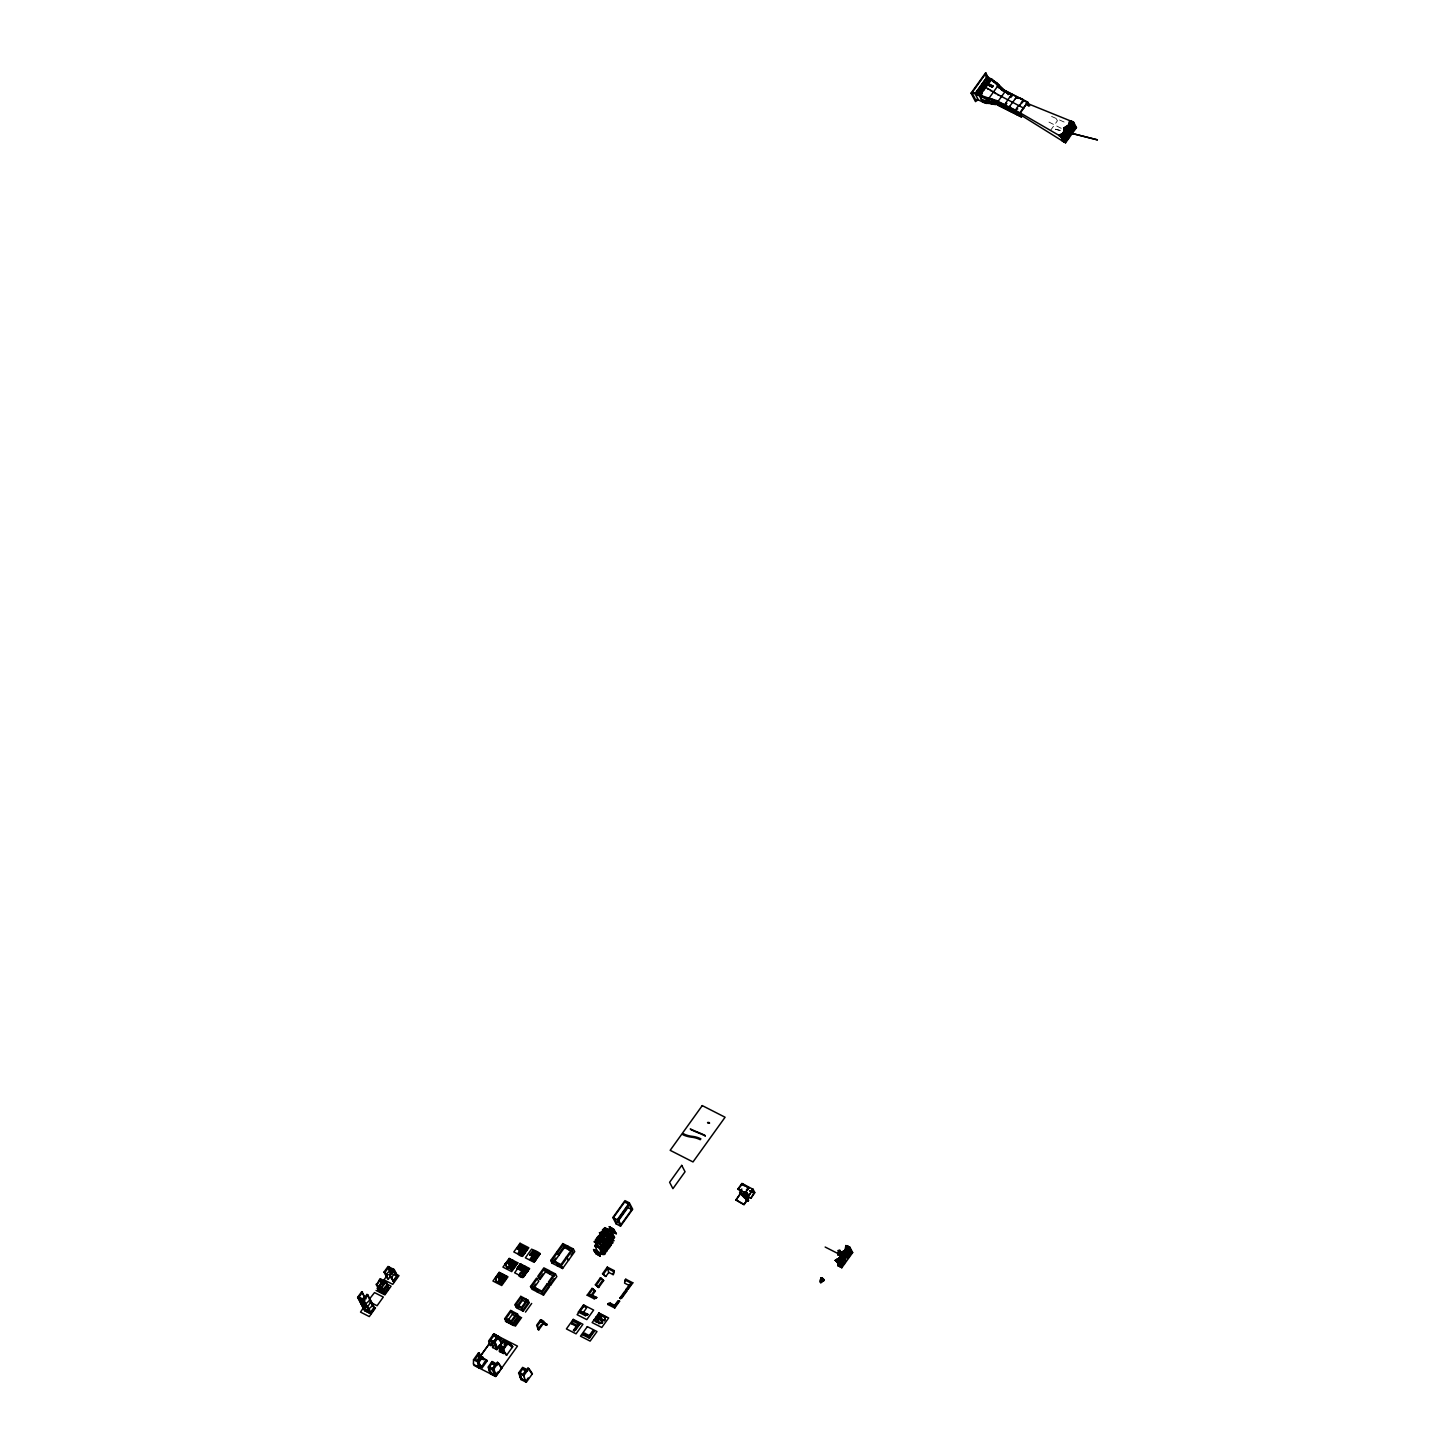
<?xml version="1.0" encoding="UTF-8"?>
<svg xmlns="http://www.w3.org/2000/svg" width="1455" height="1455" viewBox="0 0 1455 1455"><rect width="100%" height="100%" fill="white"/><g stroke="black" fill="none" stroke-linecap="round" stroke-linejoin="round"><path stroke-width="0.75" stroke-dasharray="5 3.75" d="M991.401 85.263L991.564 87.409M991.492 86.5L991.892 85.281M991.583 87.391L992.692 85.336L992.146 86.864M991.473 86.682L992.055 87.445L987.945 85.409M992.401 87.355L993.165 85.881M988.454 85.427L992.637 87.573L992.583 86.554M1050.565 130.332L1057.403 120.801L1056.021 118.146M993.11 86.682L992.128 86.573M1051.565 116.418L1066.079 122.911M989.273 83.663L993.656 85.9M988.345 83.79L993.019 85.954M988.072 83.808L993.601 86.718M988.763 84.626L993.256 86.954M987.727 84.408L992.747 86.936M987.872 84.681L992.255 86.918M1048.964 122.075L1062.332 128.895M1060.131 130.441L1053.565 128.786L1060.131 130.441"/><path stroke-width="1.5" d="M844.609 1257.702C849.429 1256.72 850.684 1244.953 847.192 1255.974M1073.608 124.639C1072.499 122.438 1074.681 125.366 1072.717 125.712C1072.753 132.514 1065.497 132.66 1065.242 138.934M839.444 1264.722C847.738 1261.103 830.405 1269.015 841.608 1263.722L837.88 1265.45L841.772 1267.76L852.666 1252.573L848.501 1250.663L848.52 1254.046L848.611 1250.663M848.411 1247.59L846.337 1245.862L846.283 1248.481L846.064 1245.68L846.428 1248.354L843.518 1252.7L840.408 1252.864L844.446 1250.754L840.444 1252.882L840.117 1256.793L836.825 1261.321L839.08 1265.123M840.299 1254.592L840.244 1256.647L840.444 1252.882L844.227 1251.155L840.535 1252.955L840.39 1256.483L838.553 1259.193M844.464 1250.736L847.465 1250.682L845.264 1249.572L846.664 1251.227A3.692 1.073 36 0 1 845.191 1250.1L845.828 1245.516L845.846 1248.899L846.064 1245.68L849.902 1247.281L852.666 1252.573M1065.969 126.985L1068.134 125.985L1064.223 127.931L1067.388 127.513L1069.334 124.257L1064.187 127.894L1064.187 131.532L1060.604 136.37L1062.75 139.571L1061.968 140.571M842.991 1259.757L841.754 1263.577L843.1 1257.993L842.954 1261.849L843.1 1257.993L844.846 1258.029M848.447 1252.173L848.392 1254.265L848.538 1250.663M1066.788 134.806L1066.733 136.879L1066.879 133.023L1065.533 138.607M1069.771 120.656L1069.771 123.802L1069.989 120.801C1070.334 128.84 1067.879 118.583 1070.88 121.474M1073.535 125.403L1072.535 128.658L1072.462 125.712L1072.189 129.295L1072.317 125.694L1075.354 127.058L1069.916 134.66M845.737 1246.99L845.701 1249.063L845.973 1245.607M1064.187 127.894L1064.042 131.696L1064.223 127.931L1068.006 126.185L1064.333 128.004L1064.187 131.532L1064.933 128.458L1067.57 127.058L1064.678 128.258L1064.478 131.241L1064.405 128.058L1067.897 126.403L1064.333 128.004L1064.333 131.386L1064.333 128.004L1067.788 126.621L1064.533 128.149L1064.624 131.096L1064.533 128.149L1067.679 126.84L1064.533 128.149L1064.769 130.968L1064.933 128.458L1067.479 127.294L1064.805 128.367L1064.769 130.968L1064.805 128.367L1067.388 127.513M501.084 1348.93L501.084 1348.003M849.847 1249.718C849.429 1246.517 849.265 1255.228 849.738 1250.372M840.535 1252.955C840.699 1260.321 840.808 1252.955 843.445 1252.919L841.536 1253.737L841.59 1255.52L841.408 1253.628L841.445 1255.61L841.154 1253.428L843.7 1252.246L841.026 1253.319L840.99 1255.938L840.881 1253.228L843.9 1251.809L840.754 1253.119L840.554 1256.338L840.535 1252.955L844.118 1251.373L840.626 1253.01L840.699 1256.192L840.626 1253.01L843.991 1251.591L840.626 1253.01L840.845 1256.065L840.881 1253.228L843.791 1252.027L841.026 1253.319L841.136 1255.829L841.154 1253.428L843.609 1252.464L841.281 1253.537L841.281 1255.701L841.281 1253.537L843.518 1252.7M1069.752 120.656L1069.48 124.093L1071.462 121.311M841.172 1264.177L838.935 1264.704L840.026 1265.832M1061.15 137.388L1063.132 140.298L1061.423 136.843A4.165 1.928 -63 0 0 1061.332 137.479L1060.841 137.043M1067.497 133.078L1067.552 135.133L1067.333 133.078L1067.643 134.915L1067.552 133.078L1069.407 132.369L1067.497 133.078L1067.479 135.351L1067.333 133.078L1069.643 132.223L1067.497 133.078L1067.388 135.588L1067.261 133.078L1067.079 136.243L1068.025 131.732M838.025 1255.028L838.28 1250.5L839.499 1250.536A5.711 1.582 35.7 0 0 839.771 1250.263L840.463 1251.609L838.025 1255.028L839.771 1250.263M1062.423 139.062L1063.369 141.681L1065.551 142.808L1076.445 127.622L1073.681 122.311L1071.498 121.202L1060.677 136.333M820.966 1282.528L821.257 1277.981C828.786 1278.981 815.709 1287.239 821.257 1277.981L824.112 1280.436L821.257 1277.981L820.838 1282.71L821.257 1277.981L823.985 1280.436L821.257 1277.981L821.275 1282.164M1072.226 127.203L1071.28 130.641L1068.661 132.169L1070.825 131.186M518.835 1252.791L519.162 1251.882L523.727 1254.137M519.508 1251.864L520.49 1250.027L524.8 1252.446M520.235 1250.427C531.675 1256.174 518.98 1250.391 521.181 1249.063M521.981 1248.39L526.346 1250.5L526.856 1249.572M527.547 1248.408C521.399 1249.881 521.108 1242.57 526.583 1249.645M524.964 1252.409L525.564 1251.3M521.381 1249.045L525.764 1251.282L526.255 1250.336M610.845 1236.823L610.918 1232.385L613.719 1237.696M613.428 1229.311L609.099 1226.62L613.719 1229.311M498.574 1280.491C507.086 1286.857 502.011 1277.854 498.683 1280.546M500.756 1277.745C507.995 1284.256 505.34 1275.435 500.647 1277.799M501.739 1276.381C508.977 1282.928 506.34 1274.034 501.629 1276.417M502.994 1274.635L507.34 1276.835L502.957 1274.598M503.23 1282.273L499.065 1279.8M505.194 1279.527L501.047 1277.053M507.595 1267.905L508.359 1267.25L506.977 1267.723M509.341 1265.868L509.141 1266.014M508.868 1266.741L513.069 1269.033M509.705 1264.977L509.614 1264.395M510.687 1263.595L515.507 1265.777M511.669 1262.231L516.034 1264.904M512.087 1269.888L508.086 1267.232M513.306 1260.539L512.924 1261.303M513.524 1268.524L513.051 1268.869M514.324 1266.778C515.07 1268.742 513.47 1264.941 510.05 1264.486M512.033 1261.74L516.689 1263.995L515.998 1264.759M521.527 1270.16L516.689 1268.378L526.146 1272.688M517.471 1263.031L517.671 1262.613M519.271 1265.177L523.673 1267.414L519.38 1265.232M520.363 1263.868L519.599 1264.722L524.928 1266.432M520.508 1272.688C522.327 1268.524 530.038 1279.418 520.69 1272.652L524.946 1274.471M526.455 1272.598L522.254 1270.451M522.691 1269.524L526.856 1272.034M523.182 1269.124C519.908 1272.579 534.858 1272.379 523.254 1269.087M523.054 1267.869L518.617 1266.105L519.308 1265.341M523.473 1268.578C526.346 1264.14 532.403 1276.271 523.673 1268.16M528.347 1269.888L524.237 1267.705M524.673 1266.778L528.82 1269.287M526.364 1272.688C526.092 1274.544 520.417 1271.979 521.872 1270.397M528.856 1268.906L524.455 1267.196L524.819 1266.268M593.749 1249.991L597.932 1251.391L593.495 1249.499M598.569 1243.989C586.201 1239.333 603.461 1241.952 599.606 1244.261M594.24 1250.954L598.26 1252.591M595.913 1241.424L595.641 1242.134M599.005 1254.046L594.368 1251.318L598.369 1252.973M600.188 1241.715C588.275 1236.404 601.952 1244.498 601.279 1242.134M595.895 1241.261L595.695 1241.406M596.405 1240.751L596.987 1239.933M595.586 1252.537L600.188 1255.738M601.188 1240.351C587.62 1238.441 605.426 1237.35 601.57 1241.515M595.877 1253.191L600.133 1256.356M596.532 1244.643L600.97 1247.262L600.278 1248.008L596.095 1245.88M597.496 1239.442L597.86 1238.514L597.605 1239.387M596.877 1243.661L596.95 1244.662M601.533 1239.86C589.311 1235.404 606.117 1237.459 602.552 1240.133M598.478 1238.06L598.842 1237.132L598.587 1238.023M602.515 1238.496C591.294 1231.494 606.644 1240.933 604.225 1238.005M598.296 1242.352L598.496 1241.388M598.187 1252.591L594.786 1245.662L606.917 1228.766L611.3 1231.003L614.61 1237.368L602.497 1254.265L593.604 1249.881M599.787 1236.241L599.933 1235.822M599.769 1234.131C610.627 1237.932 598.005 1237.823 599.751 1233.986C603.57 1234.04 605.153 1238.805 605.044 1236.623M599.478 1240.515L599.824 1239.533M600.46 1235.313L600.824 1234.386L600.569 1235.259M599.624 1244.425L600.078 1243.916M600.097 1239.551L599.733 1240.478M604.48 1235.732C588.566 1226.838 616.174 1240.751 601.188 1233.494M594.877 1252.3L599.078 1253.846M599.551 1254.301L599.642 1255.392L595.695 1252.591M604.534 1254.101L600.569 1251.973C610.718 1254.428 599.896 1256.356 600.242 1251.809M601.206 1238.132L601.479 1239.078M595.004 1252.409L599.878 1254.737L599.933 1255.992M601.297 1239.133L601.733 1237.896M600.86 1248.681L601.333 1246.335M602.897 1231.694L602.534 1232.512M600.97 1249.354L601.024 1248.208M600.533 1248.499L602.534 1244.534L601.843 1247.299M601.606 1241.661L602.261 1240.751M601.952 1239.369L597.805 1236.896M607.099 1232.094C604.134 1235.913 597.75 1224.692 607.899 1232.494C608.863 1233.44 606.408 1233.294 608.172 1232.512M601.424 1249.754L602.479 1250.154L601.351 1249.936L601.879 1246.88M601.479 1248.226L601.097 1247.153M601.733 1245.062L601.024 1247.372M602.043 1241.17L597.241 1238.987M602.17 1238.969L601.806 1239.878L597.314 1237.568M601.624 1250.118L601.97 1247.19M601.024 1249.463L601.497 1247.808M603.298 1231.13L603.77 1230.275L603.516 1231.148M602.588 1240.297L603.043 1239.787M608.081 1230.73C597.641 1229.693 607.262 1226.474 608.463 1231.894M602.388 1248.372L602.043 1251.391M601.533 1250.427L606.426 1244.662M602.461 1246.844L603.916 1243.134M602.825 1245.917L603.043 1243.934M603.77 1230.275L603.407 1231.203M602.225 1251.773L604.334 1248.827M604.061 1245.025L602.552 1247.844L603.661 1250.791M601.533 1248.335L602.334 1246.262M602.897 1243.643L601.752 1245.516M604.862 1228.948L604.098 1229.802L604.771 1228.893M602.534 1252.355L603.352 1250.191M602.734 1250.645L603.461 1248.79M600.66 1248.299L605.044 1243.661M603.207 1242.988L603.971 1244.607M604.68 1227.602L609.027 1229.802L604.316 1228.02M602.861 1252.537L603.607 1250.682M602.77 1250.227L602.297 1251.882M603.443 1245.48L606.644 1241.842M603.68 1242.643L605.535 1241.315M602.606 1252.355L604.134 1249.281L603.098 1247.717M602.988 1244.625C605.135 1245.607 606.226 1247.062 608.299 1244.643M603.88 1242.261L603.989 1243.243M602.77 1247.444L604.152 1246.026M604.225 1244.571L605.025 1246.062L606.444 1242.297M602.897 1249.336L609.463 1241.533L608.336 1243.443M604.425 1242.097C605.462 1244.607 606.426 1237.55 607.026 1240.915L605.844 1241.915M603.043 1251.245L604.098 1249.663M604.753 1249.372L605.535 1247.044M603.261 1248.408L605.898 1246.098M603.607 1244.171L604.607 1242.806M605.535 1236.168L606.208 1235.259L605.516 1236.023M604.589 1247.317C606.135 1250.081 611.718 1249.027 605.971 1247.081L605.116 1248.445L606.244 1247.59M605.025 1246.062L606.517 1245.662L605.371 1247.553M605.098 1245.134L606.699 1241.952M605.516 1242.261L606.153 1240.86M606.117 1233.476L605.735 1234.386L601.261 1232.076M605.007 1249.845L604.389 1248.936M605.189 1243.552L606.171 1245.025M604.753 1248.008C603.552 1250.482 610.045 1253.319 602.788 1250.754M605.826 1242.752L606.08 1243.752M609.518 1240.442L609.881 1241.515C618.466 1245.389 603.007 1242.752 606.881 1239.005M606.535 1234.804L606.717 1234.658M604.625 1248.899L605.462 1247.353M606.226 1245.644L607.408 1241.297M606.862 1239.951L606.79 1238.06L608.59 1236.623M606.48 1247.608L606.48 1244.771M608.063 1240.478L606.68 1245.153L607.754 1243.298M605.717 1243.316L607.081 1242.37L606.462 1241.461M607.081 1238.605L606.189 1240.442M606.808 1247.044L606.662 1246.098M606.917 1245.626L606.553 1244.571M607.644 1236.805L609.427 1234.913L607.553 1238.678M607.972 1232.912L603.152 1230.748M606.717 1251.355L603.934 1249.936M606.117 1245.698L609.172 1241.006L613.264 1237.932L611.918 1238.86L613.21 1236.75L610.282 1235.204M607.517 1241.879L606.826 1240.533M606.862 1241.424L607.19 1239.605M607.754 1239.042L611.573 1233.731M607.881 1240.951L607.808 1240.006M608.263 1238.023L607.844 1240.042L607.972 1237.168M608.499 1232.039L608.954 1231.548M607.79 1245.662L608.481 1242.916M608.026 1242.843L608.39 1239.915M608.372 1238.605L610.409 1233.549L609.718 1236.295M608.445 1236.295L608.954 1237.259M607.972 1245.735L607.353 1244.807M608.154 1244.734L608.808 1241.933L607.208 1242.916M608.39 1241.915L608.754 1238.987M608.063 1239.642L609.118 1240.897M607.608 1242.879L608.226 1244.843M608.881 1239.569L608.918 1236.368M607.081 1241.024L608.845 1237.205M609.772 1227.62L610.336 1228.311M608.79 1244.298L608.408 1243.225M609.354 1237.223L610.773 1232.64M609.845 1228.056L610.591 1228.802M608.699 1248.608L605.898 1247.19M609.154 1243.37L612.319 1238.823M607.917 1240.533L609.227 1239.587L608.936 1242.461M609.5 1239.133L609.409 1238.187M606.899 1245.807L609.863 1247.19L606.389 1246.517M609.427 1243.479L610.718 1239.187M611.1 1237.314L609.627 1241.024L613.137 1242.079M611.446 1238.787L609.063 1241.57L609.663 1238.66M609.245 1247.626L605.735 1246.626M609.772 1242.916L610.373 1237.168M609.663 1237.823L608.936 1239.678M610.9 1229.384L611.609 1231.439M610.482 1237.75L611.209 1235.895M608.681 1239.205L610.318 1238.26L610.154 1235.477M610.718 1234.931L611.318 1233.24M611.027 1230.057L616.174 1233.458L611.9 1231.33M610.918 1241.606L610.391 1240.478M611.155 1238.769L611.718 1236.859M607.026 1245.171C609.5 1248.008 613.264 1245.171 607.881 1244.443M609.536 1235.932L611.082 1234.84L612.082 1236.768M610.718 1240.642L612.901 1238.86M611.846 1238.751L610.682 1239.751L611.664 1238.387M611.755 1236.441L612.828 1236.15M612.337 1236.423L611.391 1237.368L611.718 1234.859M610.791 1238.351L612.064 1236.877M612.228 1235.841L612.955 1236.805M613.701 1229.275L614.265 1229.966M612.646 1243.116L609.845 1241.697M610.263 1228.311C624.395 1236.332 598.86 1223.51 615.538 1232.385M614.137 1240.715L610.973 1239.66M976.723 92.156C977.051 87.409 985.744 90.592 981.088 94.048M979.051 88.864C989.091 94.12 981.034 84.59 978.633 89.119M980.743 86.754L983.071 82.844L987.454 85.081L989.164 82.808L984.744 80.498L983.089 82.899M983.98 82.044L988.345 83.935M984.762 80.571L985.726 79.425M985.853 78.952C996.893 85.208 982.252 79.425 986.872 78.206M1069.352 124.239L1069.534 122.038M609.5 1226.856L613.992 1229.821M1063.405 132.605L1064.096 129.622M499.556 1349.84L499.283 1346.675M501.084 1348.949L500.884 1350.422M380.155 1290.276L378.154 1287.784M379.482 1285.82L380.228 1286.584M381.592 1283.055L381.992 1284.038L379.955 1279.854M383.483 1291.312L387.521 1285.674L388.849 1288.202L384.793 1293.822L381.265 1286.984L383.902 1290.585M386.775 1286.238L387.357 1286.675M389.34 1270.033L389.795 1269.778M837.043 1262.012L838.917 1265.141M1068.261 132.732L1067.788 134.478L1067.624 133.078L1069.207 132.478L1067.679 133.06L1067.679 134.769L1068.934 132.241M360.785 1300.715L361.568 1301.952L359.785 1301.498M364.077 1295.859L363.968 1296.205M369.37 1299.151L374.517 1292.586L383.302 1297.06L377.081 1305.735L370.061 1302.152M844.118 1256.483L843.082 1261.63L843.173 1258.011L843.191 1261.412L843.227 1258.011L843.409 1260.994L843.391 1258.029L843.7 1260.321L843.627 1258.048L845.719 1257.284L843.773 1258.048L843.773 1260.103M499.556 1349.858L499.265 1351.368L503.43 1353.496L503.903 1350.895A27.427 12.677 -63 0 0 502.648 1346.566L499.356 1345.184M490.171 1371.41A43.505 12.076 35.7 0 1 490.208 1371.719L490.299 1371.774M511.887 1345.548L512.724 1346.675L506.686 1355.151L505.794 1354.696A56.581 15.732 35.6 0 0 502.284 1349.494L506.886 1343.474L503.357 1341.546A29.518 13.622 -63.1 0 1 506.849 1344.875M520.363 1374.411L520.454 1374.229A29.518 13.622 -63.1 0 1 520.253 1372.647L523.673 1375.321M520.799 1377.758L520.745 1377.558A43.505 12.076 35.7 0 0 520.344 1375.63M493.281 1345.238L492.627 1347.512L496.81 1349.64L501.848 1342.583A43.505 12.076 35.7 0 1 498.338 1337.381L497.464 1336.945L494.045 1341.71L494.7 1343.038M526.019 1371.21A27.427 12.677 -63 0 1 525.073 1369.792L525.692 1368.937L522.636 1367.373L518.58 1373.011A43.505 12.076 35.7 0 1 519.908 1377.085L520.781 1377.539M525.219 1369.81L522.891 1368.682L519.471 1373.447A43.505 12.076 35.7 0 1 520.108 1374.92M541.533 1319.94A24.208 5.474 86.7 0 0 543.061 1322.249L543.388 1322.122M741.377 1184.479C749.434 1188.08 751.289 1186.789 744.469 1192.627M746.142 1199.138L744.614 1197.774M747.379 1199.538L748.106 1201.212L747.761 1198.484L741.268 1193.136M747.815 1199.447L743.996 1204.649A43.505 12.076 35.7 0 1 735.975 1200.066L740.922 1192.573M751.689 1191.045L754.654 1192.318L752.544 1191.772M998.348 101.541L1016.59 110.762M1000.312 104.906L999.621 105.16M1005.223 91.938L1012.644 95.612C1013.789 89.701 1001.149 109.489 1005.35 105.542L999.512 102.814L1000.531 105.269L1010.225 111.089L999.858 105.797L998.312 102.814L999.803 103.069M1018.773 113.272L1021.192 116.673L1010.843 111.398L1007.897 107.652L1008.952 108.216L1009.952 106.27M1008.861 108.052L1011.498 110.853L1020.082 114.763L1019.118 112.908L1010.479 108.416L1011.734 110.507L1010.843 111.398M1019.591 113.09L1027.721 102.141L1004.314 90.137L998.075 84.281M1020.501 114.818L1011.716 110.344L1010.625 108.216L1019.391 112.69L1020.373 115M1021.319 116.145L1020.355 112.981L1027.157 103.05M1027.248 103.396L1072.59 121.765L1075.354 127.058M477.495 1361.807L480.768 1357.26A56.581 15.732 35.6 0 1 479.441 1353.168L478.568 1352.732L473.512 1359.77L473.439 1364.044M474.912 1359.861L479.441 1353.168M478.586 1353.768L478.804 1353.987A56.581 15.732 35.6 0 1 478.568 1352.732M495.846 1335.745L495.809 1336.29M504.794 1347.421L502.757 1347.403M1010.934 96.139L1011.734 96.43M1011.007 97.485L1010.188 96.921M746.906 1189.772L746.47 1189.626M746.306 1195.228L747.415 1195.792M747.997 1189.062L747.252 1188.699M747.834 1194.773L746.979 1194.3M1019.81 105.488L1019.064 106.324M1021.537 102.85L1021.119 102.705M1021.828 101.577L1022.174 101.977M1023.229 101.304L1022.447 100.722M1016.19 110.871C1014.026 105.578 1033.523 99.413 1016.136 97.667M358.548 1296.751L359.094 1297.569M358.839 1297.787L359.312 1296.223M359.858 1297.769L364.114 1299.351M360.003 1298.115L362.713 1303.334L366.06 1305.135L363.15 1299.861M365.914 1305.953L366.951 1306.608L361.84 1303.807L362.695 1303.171M362.313 1303.371L361.713 1304.335C365.642 1304.207 375.608 1313.847 364.969 1310.609L358.439 1298.06L360.076 1298.297M362.259 1303.516L363.168 1304.862M364.969 1310.609L369.897 1313.119L363.441 1299.642L359.712 1298.042M366.151 1309.973L362.932 1304.353L367.333 1305.662M364.332 1305.19L364.95 1305.517M366.642 1306.117L366.624 1306.845M361.095 1304.026L367.242 1307.154L371.28 1301.516L370.407 1301.079L370.843 1302.334M370.279 1312.937L371.025 1312.628M382.192 1290.185L384.193 1293.513L382.192 1290.185L386.648 1285.22L388.321 1285.911L386.175 1281.8L380.046 1278.672L376.736 1284.438M380.719 1279.673L379.118 1280.727M379.737 1289.748L379.919 1290.84L379.482 1289.912M379.755 1290.84L379.682 1289.894M384.72 1282.473L381.083 1280.873L383.356 1285.147M384.793 1293.822L378.646 1290.694L385.12 1281.673M388.467 1267.414L387.976 1267.669M385.102 1292.622L384.029 1292.567M391.85 1273.962L389.231 1268.469L391.941 1273.543M392.977 1270.233L392.886 1269.669M480.95 1358.352L480.95 1358.388A27.427 12.677 -63 0 1 479.095 1356.187L479.714 1355.314L484.224 1358.715M479.095 1356.187L481.896 1357.115M497.464 1337.709L497.846 1337.763A43.505 12.076 35.7 0 1 497.464 1336.945M493.682 1363.681A24.208 5.565 87.7 0 1 492.899 1362.462L492.772 1362.353M496.81 1349.64L496.81 1349.04M501.047 1346.712L499.756 1345.402M499.265 1346.675L502.994 1340.237L503.885 1340.692L500.029 1346.002M501.939 1342.492L500.975 1342.147A43.505 12.076 35.7 0 1 498.447 1338.6M504.394 1344.82L506.322 1344.929M541.496 1320.849L540.733 1320.958M540.496 1321.158L541.842 1322.577M541.315 1320.649L540.642 1319.685L536.604 1325.305A43.505 12.076 35.7 0 1 537.913 1329.397L538.787 1329.852L543.224 1323.668L546.516 1325.341L547.135 1324.468A27.427 12.677 -63 0 1 543.715 1321.249L540.642 1319.685M746.342 1193.482L747.052 1192.391L746.233 1193.409M1004.587 104.724L1004.859 105.633M1005.787 103.105L1006.86 103.451M1006.042 104.414L1005.26 104.033M1016.227 109.634L1016.699 109.834M1017.263 108.761L1017.736 108.961M994.765 100.886L1019.646 113.69L1018.864 113.09M490.099 1371.883L489.335 1371.265A43.505 12.076 35.7 0 0 488.025 1367.191L492.063 1361.553L495.137 1363.117A27.427 12.677 -63 0 0 496.919 1365.372M506.904 1343.438L509.832 1345.075M998.185 102.25L998.203 102.214A24.208 14.696 6.6 0 0 988.945 99.013A27.154 17.278 5.4 0 1 979.942 96.139M1005.205 91.974L1002.459 90.155M747.706 1199.338L746.833 1199.284A27.427 23.116 -27.5 0 0 748.725 1200.339M1059.822 136.061L1062.568 133.787C1053.111 139.134 1068.77 131.714 1058.985 135.37M840.681 1267.196L837.916 1261.903L835.206 1260.321L838.662 1258.957L835.406 1260.485L837.953 1260.648L836.279 1261.249C842.572 1257.702 830.241 1262.267 839.008 1258.357M378.391 1288.13L383.756 1291.622L380.119 1290.021M385.921 1274.38L390.413 1270.433M506.104 1263.449L505.158 1263.886M521.618 1248.408L521.29 1249.354L525.419 1251.373M522.982 1254.919L524.218 1253.191M524.455 1252.519L519.562 1251.264M534.913 1261.03L530.729 1258.902L532.621 1256.265M532.566 1256.12C533.403 1254.519 542.497 1261.649 533.13 1255.101M533.53 1254.974L538.332 1256.465L539.332 1254.592M536.04 1251.536C537.768 1255.701 546.352 1254.919 531.584 1249.172L525.364 1257.829L534.13 1262.303L540.151 1253.555M534.64 1261.103L530.111 1259.539M530.384 1258.993L535.167 1260.885L537.441 1257.502M536.458 1258.484L531.675 1257.211M538.259 1256.32C535.313 1259.648 529.547 1249.627 538.095 1256.392M976.396 92.229C988.982 97.485 976.069 90.719 975.596 93.484C979.251 96.066 980.015 95.212 983.125 96.739M980.834 85.954C992.965 90.283 976.287 89.01 981.179 85.7M982.489 84.135L987.254 85.609L983.198 82.953M985.708 87.427L986.326 86.627L981.943 84.39M990.182 81.207L991.164 80.152M990.6 80.934L986.417 78.17M839.59 1266.632L837.553 1262.431M361.131 1301.17L364.696 1296.314L363.823 1295.878M495.991 1277.654L496.664 1282.346L495.5 1277.763M1008.697 107.652L1016.754 96.83L1006.405 91.556L1008.115 94.666M1009.443 109.089L1000.622 104.942M496.373 1375.557L494.045 1369.628L489.68 1366.827L489.062 1367.7A29.518 13.622 -63.1 0 0 490.481 1373.756L495.737 1376.43L501.793 1367.973A56.581 15.732 35.6 0 0 498.283 1362.771L497.41 1362.316L492.972 1368.5M362.113 1303.207L362.386 1304.135M492.863 1362.789L492.063 1361.553M746.179 1192.5L746.906 1193.027M1062.55 133.787L1063.078 132.914L1066.079 134.078A4.165 1.928 -63 0 1 1069.134 132.932L1069.316 133.278A4.165 1.928 -63 0 1 1068.152 138.043L1067.734 138.607A4.165 1.928 -63 0 1 1064.569 139.589L1064.351 139.716M847.137 1252.318L846.956 1252.646A4.165 1.928 -63 0 0 846.155 1256.793L846.337 1257.138A4.165 1.928 -63 0 0 849.393 1255.992L849.993 1255.119A4.165 1.928 -63 0 0 850.848 1250.391A4.165 1.928 -63 0 0 847.738 1251.464L846.683 1251.773M1016.499 97.34L1015.372 98.594M1064.333 133.405A3.692 1.019 35.7 0 0 1065.224 133.987L1063.605 132.187M1073.59 130.459L1073.772 130.15A4.165 1.928 -63 0 0 1074.627 125.421A4.165 1.928 -63 0 0 1071.517 126.494L1070.753 127.676A4.165 1.928 -63 0 0 1069.934 131.823L1070.116 132.169A4.165 1.928 -63 0 0 1073.172 131.023L1073.372 130.732M741.941 1184.425L740.74 1185.516M1065.842 138.225L1068.57 138.607L1065.824 138.261L1068.807 134.06L1068.097 132.987M1069.043 124.603C1075.154 128.44 1064.242 122.711 1071.244 125.73M389.176 1270.27L390.613 1272.798M382.265 1282.983L378.245 1287.566M845.319 1249.627L846.937 1251.409A3.692 1.019 35.7 0 1 845.992 1250.773M839.026 1258.32L842.009 1258.266L839.826 1257.156M840.79 1264.559A4.165 1.928 -63 0 1 841.881 1259.612L842.3 1259.048A4.165 1.928 -63 0 1 845.355 1257.902L845.537 1258.248A4.165 1.928 -63 0 1 844.355 1263.013L843.955 1263.577A4.165 1.928 -63 0 1 840.79 1264.559L838.025 1265.486L841.463 1263.886L837.916 1265.468M842.318 1262.849L845.009 1259.012M844.5 1263.959L843.409 1263.395M496.246 1337.963L490.808 1345.548L489.935 1345.111A56.581 15.732 35.6 0 1 488.625 1341.019L493.663 1333.962L494.882 1334.872M490.808 1345.548A56.581 15.732 35.6 0 1 489.498 1341.474L494.136 1335.381L493.045 1334.835M473.439 1364.062L479.095 1367.955A29.518 13.622 -63.1 0 1 477.695 1361.898L478.313 1361.025L475.021 1359.352M493.245 1334.926L497.21 1336.963L497.828 1336.09A29.518 13.622 -63.1 0 1 501.266 1339.328L500.647 1340.201L497.719 1338.709M479.095 1367.955L479.714 1367.082A29.518 13.622 -63.1 0 1 478.313 1361.025M503.43 1341.601L504.03 1340.764L510.05 1343.911M506.686 1355.151A56.581 15.732 35.6 0 0 503.157 1349.949L508.213 1342.892M490.481 1373.756L491.099 1372.883A29.518 13.622 -63.1 0 1 490.408 1371.119M498.283 1362.771L493.245 1369.81L493.991 1372.338M491.099 1372.883L495.482 1375.121L497.665 1372.083M520.253 1372.647L519.635 1373.52A29.518 13.622 -63.1 0 0 521.036 1379.576L526.31 1382.25L532.366 1373.793A56.581 15.732 35.6 0 0 528.856 1368.591L527.965 1368.137L523.545 1374.32M521.036 1379.576L521.654 1378.703A29.518 13.622 -63.1 0 1 520.599 1375.448M524.364 1377.558L523.8 1375.63L528.856 1368.591M521.654 1378.703L526.055 1380.94L528.22 1377.903M984.726 102.959L978.36 99.94A11.131 8.821 69.5 0 0 975.505 101.632L971.067 93.12L985.672 72.75L989.218 79.552M976.523 99.649A11.131 8.821 69.5 0 0 975.85 100.231L971.958 92.793L985.326 74.15A11.131 8.821 69.5 0 0 986.654 77.788M985.69 72.75A11.131 8.821 69.5 0 0 987.163 76.678L975.05 93.575A11.131 4.456 13.9 0 0 971.067 93.138M979.615 88.319L979.706 87.5M980.561 95.157L975.814 92.956M995.584 82.044L990.946 79.77A56.581 15.696 35.7 0 1 996.948 83.135L997.439 83.79M983.38 101.304L982.762 102.177L979.433 95.812L975.05 93.575L978.36 99.94M993.201 103.178A24.208 20.625 -86.1 0 0 991.728 103.196L986.108 103.378M1006.46 107.67L1006.242 109.325M1009.115 109.161L1007.897 107.652M1063.914 131.823L1068.225 125.803M999.149 104.16L1021.919 115.727L1064.46 142.244L1061.695 136.934L1072.59 121.765M1065.551 142.808L1062.805 137.498L1073.681 122.311M1064.551 137.534L1073.972 124.421M363.532 1299.206L366.951 1294.441L367.824 1294.877L374.735 1308.154L370.698 1313.792L364.55 1310.664L357.639 1297.387L361.677 1291.749L366.023 1298.842M362.568 1292.204L359.149 1296.969L366.042 1310.246M390.613 1275.98L388.34 1279.163L387.466 1278.727L384.011 1272.088L388.049 1266.45L394.196 1269.578L397.651 1276.217L393.614 1281.855L389.267 1274.762L392.686 1269.997M370.698 1313.792L363.786 1300.515L367.824 1294.877M362.604 1303.607L364.878 1300.424M388.34 1279.163L384.884 1272.525L388.303 1267.76L392.832 1269.924M389.504 1268.705L388.667 1266.759L391.922 1273.016M381.501 1280.927L380.846 1279.345L383.465 1283.91L381.737 1280.582L385.775 1281.855M364.35 1306.354L360.531 1312.101L369.297 1316.575L375.517 1307.899M378.646 1290.694L377.336 1288.184L381.392 1282.546M390.049 1270.506L389.976 1269.287M387.721 1274.653L383.993 1279.854L392.759 1284.329L398.979 1275.653L395.469 1273.871M379.282 1287.984L377.336 1288.184M394.196 1269.578L390.158 1275.217L393.614 1281.855M377.954 1288.493L379.264 1291.003L386.175 1281.8M393.559 1272.288L395.505 1272.107L391.468 1277.726M372.589 1304.044C372.789 1307.154 365.623 1310.719 368.297 1308.354M383.338 1291.567L380.028 1290.349M369.897 1313.119L369.224 1311.537M395.214 1275.308L396.851 1275.544L393.578 1269.269M384.538 1292.513L387.958 1287.748L388.849 1288.202M371.571 1310.882L373.862 1307.699L371.716 1303.589L372.826 1304.153M392.723 1281.4L396.142 1276.635M499.301 1272.688L496.246 1276.944L500.229 1273.161M506.795 1263.067L509.905 1258.739M500.665 1273.252C496.828 1280.2 496.137 1276.926 499.665 1272.87M509.323 1258.593L509.796 1258.848M517.543 1249.208L520.654 1244.862M501.229 1273.562L497.01 1277.035M521.945 1245.407C513.197 1259.139 529.165 1237.041 517.052 1248.626M508.195 1263.777L511.014 1259.739M521.69 1245.389L518.58 1249.736L521.145 1244.898M519.071 1249.845L522.272 1245.48M512.196 1259.903L512.924 1260.612L512.105 1260.012L509.086 1264.25L514.106 1267.214M502.502 1274.307L499.538 1278.636L497.774 1277.563M499.629 1278.509L502.757 1274.18M509.577 1264.486L512.76 1260.63M497.683 1281.928C502.393 1279.527 505.031 1288.421 497.81 1281.873M510.287 1264.977L508.995 1264.359L509.796 1264.777M508.359 1267.778L507.395 1267.541M517.835 1267.05L522.29 1268.833M520.072 1263.959L523.964 1266.814M520.854 1264.104L514.634 1272.779L523.418 1277.254L529.638 1268.578L520.272 1263.813M511.942 1323.213L511.323 1324.086L506.049 1321.395L504.667 1318.739L510.723 1310.282L512.997 1313.392L507.54 1320.976M517.016 1307.918L515.634 1305.262L521.072 1297.678L522.454 1300.334L517.016 1307.918L514.761 1304.826L520.817 1296.369L526.092 1299.06L527.474 1301.716M511.614 1310.737L506.158 1318.321L510.56 1320.558L511.905 1324.596L517.343 1317.011M511.578 1312.119L512.196 1311.264L517.453 1313.938L518.835 1316.593L512.778 1325.05L510.523 1321.94L515.961 1314.356L511.578 1312.119L512.96 1314.774L515.888 1316.266M492.627 1347.512A27.427 12.677 -63 0 0 491.226 1341.455L491.845 1340.582L494.045 1341.71M516.598 1305.881L517.216 1305.026L521.618 1307.263L527.056 1299.679L527.929 1300.115L529.311 1302.771L523.236 1311.228L517.98 1308.536L516.598 1305.881L521.854 1308.572L523.236 1311.228M537.441 1278.509L532.003 1286.093L536.404 1288.33L537.786 1290.985L537.168 1291.858L531.893 1289.166L530.511 1286.511L536.568 1278.054L538.823 1281.164L533.385 1288.748M540.06 1279.436L537.804 1276.326L543.861 1267.869L549.135 1270.561L550.517 1273.216L549.899 1274.089L545.498 1271.852L544.115 1269.197L538.677 1276.781L540.06 1279.436L545.498 1271.852M516.143 1307.481L522.2 1299.024L520.817 1296.369M482.442 1358.224A27.427 12.677 -63 0 0 483.151 1358.552L487.316 1360.68L482.26 1367.718L481.387 1367.264A43.505 12.076 35.7 0 1 477.858 1362.062L481.278 1357.297M550.681 1260.503L562.812 1243.589L573.343 1248.954L574.725 1251.609L562.594 1268.524L552.063 1263.14L550.681 1260.503L561.212 1265.868L562.594 1268.524M482.26 1367.718A43.505 12.076 35.7 0 1 478.75 1362.517L482.787 1356.878M552.173 1260.066L563.067 1244.898L571.851 1249.372L560.975 1264.559L552.173 1260.066L553.555 1262.722L564.449 1247.553L563.067 1244.898M517.98 1308.536L517.216 1305.026M533.094 1287.475L535.531 1284.092M540.387 1277.29L542.824 1273.907M483.151 1358.552L482.169 1359.261M495.173 1344.838L494.3 1343.02L498.338 1337.381M526.092 1299.06L525.473 1299.915L521.072 1297.678M552.063 1263.14L555.701 1258.084M562.812 1243.589L564.194 1246.244L558.12 1254.701L558.993 1255.138L556.738 1252.046M511.396 1322.395L517.453 1313.938M521.854 1308.572L527.929 1300.115M537.168 1291.858L536.404 1288.33M549.899 1274.089L549.135 1270.561M536.859 1289.785L537.495 1288.93L541.878 1291.167L547.316 1283.583L548.189 1284.019L549.572 1286.675L543.515 1295.114L538.241 1292.44L536.859 1289.785L542.133 1292.476L543.515 1295.114M549.554 1272.107L550.172 1271.234L555.428 1273.925L556.81 1276.581L550.754 1285.02L548.499 1281.928L553.937 1274.344L549.554 1272.107L550.936 1274.762L553.864 1276.253M556.574 1262.322L557.338 1265.832L557.956 1264.977L562.357 1267.214M568.087 1246.28L568.832 1249.79L569.451 1248.936M481.387 1367.264L485.297 1360.861M523 1309.918L528.438 1302.334L527.056 1299.679M538.241 1292.44L537.495 1288.93M515.379 1326.178L521.599 1317.503M525.455 1312.119L531.675 1303.444M503.43 1353.496A27.427 12.677 -63 0 0 502.03 1347.439L502.648 1346.566M542.133 1292.476L548.189 1284.019M550.754 1285.02L549.372 1282.364L555.428 1273.925M561.212 1265.868L573.343 1248.954M489.662 1369.464A43.505 12.076 35.7 0 0 488.898 1367.627L492.317 1362.862L494.518 1363.972A27.427 12.677 -63 0 0 495.446 1365.39M502.975 1347.857L505.194 1344.766A43.505 12.076 35.7 0 0 503.885 1340.692M543.261 1293.822L548.699 1286.22L547.316 1283.583M549.881 1284.583L554.246 1278.509M571.051 1255.065L573.234 1252.027M492.427 1368.628L494.645 1365.536M473.857 1365.317L495.737 1376.466L517.471 1346.111L495.591 1334.999M595.768 1239.933L599.733 1242.461M599.715 1234.422L603.68 1236.968M601.351 1232.13L607.19 1233.876M599.642 1235.913L603.607 1238.478M612.846 1217.544L624.977 1200.63L629.36 1202.867L632.689 1209.251L620.558 1226.147L616.174 1223.91L612.846 1217.544L617.247 1219.781L620.558 1226.147M538.787 1329.852A43.505 12.076 35.7 0 0 537.477 1325.76L540.896 1320.995L543.097 1322.104A27.427 12.677 -63 0 0 545.498 1324.832L546.516 1325.341M595.677 1245.316L601.806 1236.786M597.678 1242.806L598.751 1241.861L597.932 1243.279M609.645 1226.965L609.954 1228.002M537.913 1329.397L541.242 1324.759M599.987 1243.516L595.277 1241.733M600.97 1242.134L596.259 1240.369M604.916 1236.641L600.206 1234.859M606.881 1233.895L602.17 1232.112M608.863 1231.148L604.134 1229.366M617.247 1219.781L629.36 1202.867M629.015 1204.267L618.139 1219.436L620.903 1224.746L631.779 1209.578L629.015 1204.267L624.632 1202.03L613.755 1217.198L616.52 1222.509M617.72 1220.836L627.396 1207.341L631.779 1209.578M611.1 1230.475L615.665 1232.494M616.174 1223.91L628.287 1207.013M602.497 1254.265L599.169 1247.899L611.591 1230.73M595.622 1253.737L600.078 1255.792M610.955 1232.385L600.06 1247.553L602.843 1252.864L613.592 1237.605M604.916 1241.752L603.734 1242.752M600.46 1248.39L600.715 1247.717M604.534 1242.697L603.661 1243.589M611.446 1233.349L611.391 1234.586M601.643 1246.917L603.116 1245.989M605.589 1241.424L607.79 1238.623M608.79 1237.787L609.609 1235.713M611.827 1234.222L610.773 1235.04M603.698 1245.953L603.57 1248.208M604.316 1243.516L605.662 1243.207M611.573 1234.968L610.391 1235.968M605.298 1244.134L604.116 1245.134M606.28 1242.77L605.407 1243.679M606.244 1241.861L606.899 1240.333M609.045 1238.26L609.863 1236.204M612.064 1234.695L611.009 1235.513M606.171 1244.171L604.989 1245.171M610.9 1236.932L612.082 1235.932M604.807 1246.48L603.971 1247.753M612.119 1235.513L609.79 1234.24M613.082 1236.641L612.828 1238.332M604.953 1248.372L603.77 1249.372M607.972 1244.371L609.208 1243.479M523 1374.448L525.219 1371.356M592.349 1295.259L596.75 1297.496L596.132 1298.351A9.567 4.42 -63 0 0 594.186 1298.769L587.165 1295.186L592.039 1288.402L592.913 1288.839A9.567 2.655 35.7 0 1 595.368 1291.058L592.349 1295.259A11.131 5.82 -11 0 0 588.657 1294.786L592.913 1288.839M602.515 1273.78L607.299 1267.123L614.319 1270.706A9.567 4.42 -63 0 0 613.755 1273.762L613.137 1274.635L608.754 1272.398A11.131 1.455 74.4 0 1 607.553 1268.433L603.389 1274.234L602.515 1273.78A9.567 2.655 35.7 0 1 604.971 1275.999L605.844 1276.453L608.754 1272.398M595.368 1284.82L600.333 1277.89L601.206 1278.345A9.567 2.655 35.7 0 1 603.661 1280.564L598.678 1287.493L597.805 1287.038A9.567 2.655 35.7 0 0 595.368 1284.82L596.241 1285.256A9.567 2.655 35.7 0 1 598.678 1287.493M596.241 1285.256L601.206 1278.345M583.564 1312.155L587.947 1314.392L587.329 1315.265A9.567 4.42 -63 0 0 585.401 1315.666L578.381 1312.101L583.237 1305.299L584.128 1305.753A9.567 2.655 35.7 0 1 586.565 1307.972L583.564 1312.155A11.131 5.82 -11 0 0 579.872 1311.683L584.128 1305.753M572.543 1320.976L573.161 1320.103L580.181 1323.686L575.416 1330.343A9.567 2.655 35.7 0 0 574.343 1330.779L573.47 1330.325L576.38 1326.269A11.131 5.82 -11 0 1 578.708 1324.105L572.543 1320.976A9.567 4.42 -63 0 0 571.997 1324.032L576.38 1326.269M590.857 1295.678L594.477 1290.621L595.368 1291.058M597.805 1287.038L602.77 1280.109L603.661 1280.564M571.997 1324.032L572.615 1323.159L577.871 1325.851A11.131 5.82 -11 0 1 580.199 1323.686M594.186 1298.769L594.804 1297.896A9.567 4.42 -63 0 1 596.75 1297.496M613.137 1274.635A9.567 4.42 -63 0 1 613.701 1271.579L614.319 1270.706M573.47 1330.325A9.567 2.655 35.7 0 1 574.525 1329.888L578.69 1324.105M574.343 1330.779L577.871 1325.851M585.401 1315.666L586.019 1314.811A9.567 4.42 -63 0 1 587.947 1314.392M589.311 1335.599L592.312 1331.416A9.567 2.655 35.7 0 1 593.385 1330.979L594.258 1331.416L589.384 1338.218L582.364 1334.635L582.982 1333.762A9.567 4.42 -63 0 1 584.928 1333.362L589.311 1335.599A11.131 1.455 74.4 0 0 589.148 1336.927L582.982 1333.762M582.364 1334.635A9.567 4.42 -63 0 1 584.31 1334.235L584.928 1333.362M599.06 1319.831L596.241 1322.086A9.567 2.655 35.7 0 0 593.804 1319.867L594.677 1320.303L598.842 1314.52L604.971 1317.648A9.567 4.42 -63 0 0 604.425 1320.704L600.042 1318.485M596.641 1319.285L597.259 1318.43A9.567 8.057 -27.5 0 0 600.697 1317.812L602.279 1322.922A9.567 8.057 -27.5 0 1 598.842 1323.541L596.641 1319.285A9.567 8.057 -27.5 0 0 600.078 1318.685L600.697 1317.812M614.647 1305.371L617.666 1301.188A9.567 2.655 35.7 0 1 618.721 1300.752L619.594 1301.207L614.738 1307.99L607.717 1304.426L608.336 1303.553A9.567 4.42 -63 0 1 610.263 1303.134L614.647 1305.371A11.131 1.455 74.4 0 0 614.483 1306.699L608.336 1303.553M625.159 1280.091L625.777 1279.218L632.798 1282.801L628.033 1289.457A9.567 2.655 35.7 0 0 626.96 1289.894L626.087 1289.439L628.996 1285.383A11.131 5.82 -11 0 1 631.325 1283.237L625.159 1280.091A9.567 4.42 -63 0 0 624.613 1283.146L628.996 1285.383M607.717 1304.426A9.567 4.42 -63 0 1 609.645 1304.007L610.263 1303.134M589.13 1336.89L593.385 1330.979M598.842 1323.541L599.46 1322.668A9.567 8.057 -27.5 0 0 602.897 1322.049M594.258 1331.416A9.567 2.655 35.7 0 0 593.185 1331.852L589.566 1336.909L584.31 1334.235M604.971 1317.648L605.607 1316.793L598.587 1313.21A11.131 1.455 74.4 0 0 598.987 1314.611M619.812 1298.187L624.795 1291.258A9.567 2.655 35.7 0 1 625.85 1290.821L626.723 1291.276L621.758 1298.187A9.567 2.655 35.7 0 0 620.703 1298.624L619.812 1298.187A9.567 2.655 35.7 0 1 620.885 1297.751L625.85 1290.821M604.425 1320.704L605.044 1319.849A9.567 4.42 -63 0 1 605.607 1316.793M614.483 1306.681L618.721 1300.752M626.087 1289.439A9.567 2.655 35.7 0 1 627.141 1289.021L631.306 1283.219M614.738 1308.009A11.131 1.455 74.4 0 1 614.901 1306.663L618.539 1301.643A9.567 2.655 35.7 0 1 619.594 1301.207M620.703 1298.624L625.668 1291.694A9.567 2.655 35.7 0 1 626.723 1291.276M626.96 1289.894L630.488 1284.965M749.143 1195.137L752.908 1188.971L754.836 1192.7L750.798 1198.338L753.945 1193.027L752.562 1190.372L749.143 1195.137L737.885 1189.026L741.923 1183.388L753.09 1189.353L751.817 1189.572M738.158 1189.553L741.577 1184.788M750.798 1198.338L739.831 1192.736L741.832 1189.026M735.975 1200.066L740.395 1193.9M743.996 1204.649L747.761 1198.484M752.835 1192.027L749.634 1190.645M841.772 1267.76L839.008 1262.467L849.902 1247.281L847.701 1246.153L839.608 1257.593M837.916 1261.903L848.811 1246.717L851.557 1252.027M847.21 1258.102L850.484 1253.555M530.784 1255.338L533.985 1250.991L530.457 1255.101M1065.878 134.369L1065.678 134.642A4.165 1.928 -63 0 0 1064.569 139.589L1064.951 139.225M747.27 1199.12L747.433 1200.048M509.341 1258.757L506.831 1262.976M510.741 1259.466L508.213 1263.686M501.538 1273.834L498.683 1278.036L501.866 1273.871M999.858 105.797L1000.767 104.924L999.64 102.632M522.581 1268.742C522.2 1271.106 515.888 1267.487 518.289 1266.559M520.29 1273.198C516.47 1276.453 532.203 1276.726 520.181 1273.143M523.182 1276.799L518.999 1274.671M523.491 1276.708C523.109 1279.072 516.798 1275.453 519.199 1274.525M603.134 1239.333L598.223 1237.605M606.553 1239.514L605.698 1240.006M611.3 1236.896L609.972 1237.732M604.225 1243.734L605.135 1244.662L603.498 1245.589M603.352 1246.48L603.643 1247.481M602.988 1247.408L602.425 1249.263L601.933 1248.299M607.954 1243.843C610.864 1246.462 613.592 1244.061 608.863 1243.061M602.879 1248.808L603.461 1249.627M604.007 1249.336L607.481 1249.972M602.952 1251.318C607.572 1252.046 605.298 1254.901 602.334 1252.1M985.144 88.191L985.781 87.409L981.379 85.172M523.036 1246.499L527.783 1248.499M518.908 1252.191L523.618 1253.864M522.854 1255.101C518.853 1258.502 514.724 1248.063 522.691 1255.156M530.602 1258.611L530.038 1259.412L534.403 1261.54M531.039 1258.084L535.695 1259.757M535.222 1260.212L531.33 1257.848M496.519 1349.021L495.173 1344.857M843.791 1256.374L844.737 1257.393L847.046 1256.138L844.882 1257.138M848.665 1247.79L847.119 1246.444L847.119 1247.881L846.865 1246.244L846.428 1248.354L846.337 1245.862M1060.531 134.588L1062.787 133.387M835.261 1260.357L838.898 1258.539L836.752 1259.539M1061.804 140.535L1063.223 139.753M838.553 1259.175L835.534 1260.594L838.462 1259.393L835.661 1260.703L838.08 1260.285M842.19 1251.955L844.337 1250.954M1059.04 135.406L1062.568 133.787M1060.44 136.661L1061.877 135.315M841.663 1253.846L843.391 1253.064L841.536 1253.737L841.681 1255.465M505.121 1263.486L506.922 1267.814L505.685 1263.231M1060.058 136.279L1061.786 135.533L1059.949 136.188M845.155 1257.211L846.301 1257.084M1067.934 132.951L1069.17 132.987M845.628 1257.338L843.845 1258.029L843.9 1259.739L843.773 1258.048L843.991 1259.43L843.845 1258.029L845.428 1257.447L844.118 1258.993L844.155 1257.92M840.281 1264.868L838.462 1265.559L840.426 1264.777M839.644 1265.159L838.935 1264.977M1060.186 136.406L1061.641 135.988L1060.331 136.552M1069.061 132.205L1070.08 132.114M836.643 1261.594L837.862 1260.939L837.225 1261.958M849.083 1250.663L849.211 1252.519L849.611 1250.463M1072.626 125.712L1072.626 128.44L1073.39 125.512M364.132 1296.641L361.677 1291.749M992.892 102.65L990 102.559M609.991 1228.475L615.156 1231.512M611.973 1231.876L616.429 1233.931M610.209 1234.804L612.955 1236.259M601.715 1237.732L600.606 1239.042L601.461 1238.605M607.808 1239.151L606.571 1240.042M605.171 1240.242L604.825 1241.333L606.208 1240.97M607.954 1241.06L607.008 1241.861M606.389 1242.188L604.844 1243.279M604.934 1243.079L605.662 1244.043M604.771 1245.589L603.134 1246.517M604.443 1248.245L602.734 1248.645M603.407 1250.3L604.589 1249.318L607.208 1250.7M517.216 1263.395L512.669 1260.848M512.742 1269.487L507.74 1267.723M502.612 1275.053L506.74 1277.272M504.94 1279.873L500.556 1277.745M498.792 1280.491L502.793 1282.783M1068.134 132.787L1069.225 133.223M992.928 102.65L995.766 103.05M364.187 1306.99L362.404 1306.554M517.107 1248.663L519.871 1244.607M987.472 97.721L996.784 100.613M987.763 98.249L990.2 98.831M996.093 104.596L991.11 104.014L988.472 98.976L982.252 97.085M987.454 97.721L981.434 95.612M991.037 99.031L994.183 99.995M985.744 101.777L983.762 101.068M984.599 97.285L983.143 96.758M997.475 105.033L1021.574 117.128L1019.264 112.89M994.729 100.868L988.472 98.976L998.585 84.881L1000.931 89.392M982.216 97.067L979.433 95.812L991.564 78.897L997.839 84.208M996.366 100.85L998.403 101.814M487.316 1360.68L484.242 1358.715M980.07 94.939L981.416 95.594M996.784 100.613L997.748 101.468M508.068 1343.984L507.213 1343.547A29.518 13.622 -63.1 0 0 504.03 1340.764M1027.43 104.505L1029.285 105.397M525.019 1371.283L522.891 1368.682M494.445 1365.463L492.317 1362.862M493.663 1333.962L497.828 1336.09M512.724 1346.675L511.851 1346.239A27.154 15.75 -34.5 0 0 511.342 1345.438M532.366 1373.793L531.493 1373.338A56.581 15.732 35.6 0 0 530.457 1371.683M523.8 1375.63L518.58 1373.011M501.793 1367.973L500.92 1367.518A56.581 15.732 35.6 0 0 499.883 1365.845M473.512 1359.77L477.695 1361.898M495.027 1374.229L496.137 1375.121M476.785 1365.59L479.714 1367.082M987.181 76.66L992.492 79.807M1074.263 126.494L1076.445 127.622M1011.389 95.375L1012.007 95.339M1068.843 125.039L1070.971 126.094M983.616 82.062L988.018 84.299M1068.188 129.986L1066.06 128.786M985.508 87.355A56.581 15.696 35.7 0 1 993.529 91.938A43.505 12.076 35.7 0 0 1001.549 96.503L1023.774 108.216M1065.533 133.678L1063.532 132.732A3.692 1.073 36 0 0 1065.224 133.987L1065.442 134.115M978.033 89.846L982.434 92.083M977.487 90.628L981.87 92.865M1020.355 112.981L1061.695 136.934M999.512 102.814L1008.297 107.288M1066.097 137.879L1068.297 139.007M748.979 1188.117L742.723 1184.061M749.762 1190.899L753.945 1193.027M737.885 1189.026L748.852 1194.61M739.54 1192.209L750.525 1197.792M838.28 1250.5L840.463 1251.609M842.281 1253.774L844.409 1254.956M825.167 1247.044L842.372 1255.792M841.754 1258.648L839.753 1257.684A3.692 1.073 36 0 0 841.445 1258.957L842.099 1259.321M610.009 1227.82L614.41 1230.075M603.716 1228.638L607.899 1230.766M603.225 1229.33L607.408 1231.457M605.935 1233.531L601.079 1232.13L605.462 1234.367M609.19 1237.75L608.354 1239.551M608.354 1243.77L611.136 1245.189M595.823 1239.642L600.024 1241.77M594.786 1245.662L599.169 1247.899M602.443 1252.027L605.225 1253.446M594.113 1250.845L598.514 1253.082M564.194 1246.244L567.705 1248.026M607.553 1268.433L613.701 1271.579M564.449 1247.553L571.76 1251.282M566.413 1256.975L568.65 1260.066L567.796 1259.63M539.587 1254.519L535.294 1252.1L534.731 1253.319M522.982 1247.008L527.165 1249.136M538.514 1256.211L534.258 1253.282L539.75 1254.483M522.054 1248.099L526.455 1250.336M520.563 1250.172L525.091 1252.246M518.671 1252.828L522.963 1254.81M544.115 1269.197L548.517 1271.434M545.243 1270.524L550.517 1273.216M609.645 1304.007L614.901 1306.699M588.675 1294.768L596.132 1298.351M511.032 1263.122L515.434 1265.359M517.816 1267.432L521.999 1269.56M517.307 1267.923L521.708 1270.179M509.068 1265.868L513.47 1268.105M601.733 1320.758A9.567 8.057 -27.5 0 0 602.788 1320.212L599.696 1315.538A9.567 8.057 -27.5 0 1 596.386 1316.811L599.46 1322.668M518.726 1275.398L522.909 1277.526M596.386 1316.811L597.278 1317.248A9.567 8.057 -27.5 0 0 600.588 1315.975M530.511 1286.511L535.786 1289.203M579.872 1311.664L587.329 1315.265M534.858 1289.494L537.786 1290.985M522.454 1300.334L525.4 1301.825M540.023 1320.54L541.078 1321.358M543.843 1322.795L547.135 1324.468M516.889 1315.247L520.399 1317.048L514.179 1325.705L505.412 1321.249M504.667 1318.739L509.941 1321.431M389.231 1268.469L392.741 1270.251M389.085 1268.651L392.595 1270.433M394.578 1274.653L397.651 1276.217M384.011 1272.088L385.011 1272.434M389.267 1274.762L390.34 1275.162M390.595 1277.29L391.85 1277.89M381.083 1280.873L391.068 1286.22L384.848 1294.895L376.081 1290.421M505.194 1344.766L504.321 1344.329A43.505 12.076 35.7 0 0 504.158 1343.401M381.155 1282.419L382.792 1283.092M494.264 1342.128L495.573 1343.474M491.226 1341.455L494.3 1343.02M498.956 1345.875L502.03 1347.439M497.428 1348.767L494.918 1343.547M500.775 1350.949L504.067 1352.623M369.097 1298.551L370.188 1299.115M491.444 1362.407L492.499 1363.226M357.639 1297.387L363.786 1300.515M358.439 1298.06L362.913 1300.188M365.678 1303.316C362.913 1306.39 370.934 1299.97 369.734 1299.17M373.608 1307.809L374.735 1308.154M366.005 1309.991L369.515 1311.773M365.914 1310.3L368.988 1311.864M838.771 1264.14L838.571 1263.777M1060.604 136.37L1062.805 137.498M836.825 1261.321L839.008 1262.467M494.136 1335.381L496.064 1337.6M1005.26 92.265L1004.314 91.374M1068.716 131.059L1069.952 131.878M844.573 1255.792L846.173 1256.847M841.663 1259.084L841.445 1258.957A3.692 1.019 35.7 0 1 840.772 1258.52M1068.97 125.148A3.692 1.073 36 0 0 1069.789 125.803L1070.662 126.403M542.624 1323.377L542.424 1323.195M992.237 80.552L997.439 85.117M1070.225 126.112L1070.443 126.258A3.692 1.019 35.7 0 1 1069.789 125.803M1003.332 91.101L1002.131 90.228M510.068 1343.929L511.214 1344.838M993.147 81.498L994.347 82.389M534.312 1251.427L532.857 1250.754M531.348 1255.556L529.656 1254.81L532.839 1250.609L534.458 1251.336L531.421 1255.811L529.838 1254.774M1002.422 90.137L1001.258 89.21M744.869 1198.283L740.122 1193.373M483.478 1359.77L482.405 1358.806M509.85 1345.093L512.105 1347.548M1068.843 132.714L1067.752 131.659M996.129 82.517L997.293 83.644M1001.495 89.719L999.003 87.009M489.153 1367.627L493.736 1371.028M821.875 1281.546L821.257 1277.981L823.33 1280.582L821.257 1277.981L821.729 1281.691L821.257 1277.981L823.73 1280.473L821.257 1277.981L821.42 1282.001M999.803 88.1L997.457 85.136M997.548 83.681L998.858 85.409M741.25 1193.118L742.068 1195.01M492.39 1363.99L491.626 1362.789M823.057 1280.691L821.257 1277.981L822.166 1281.291L821.257 1277.981L823.184 1280.636M1018.118 98.394L1017.372 97.139L1027.739 102.414L1026.466 102.65L1028.576 106.106M822.311 1281.164L821.257 1277.981L822.912 1280.782M526.31 1382.25L525.2 1379.886M822.457 1281.055L821.257 1277.981L822.766 1280.855M1071.498 121.202L1072.189 122.547M1027.539 102.05L1029.649 105.851M1026.212 102.996L1027.194 104.851M1017.572 113.526L1017.227 114.909M1006.569 92.738L1005.605 90.865L997.512 102.141L999.44 105.851M1008.133 107.306L1010.425 111.453M847.701 1246.153L848.411 1247.499L847.665 1246.262M600.078 1318.685L602.279 1322.922M538.859 1255.338L534.294 1253.937M536.131 1259.139L531.93 1256.774M389.758 1268.36L392.377 1273.416M388.303 1267.76L391.759 1274.398M381.21 1280.691L383.229 1284.256M382.429 1284.092L380.301 1279.982L376.881 1284.747L379.009 1288.875L375.99 1284.31M382.792 1289.767L383.756 1291.622M366.951 1294.441L368.37 1297.187M366.987 1305.844L370.443 1312.483M495.282 1375.539L494.427 1373.52M821.257 1277.981L822.621 1280.964M495.591 1343.492L496.628 1346.166M494.573 1373.247L493.954 1371.647M525.182 1379.849L524.382 1377.594M494.409 1373.484L494.009 1372.374M496.646 1346.202L497.228 1348.076M847.647 1247.626L847.592 1246.826M846.883 1248.026L846.464 1245.953M527.474 1371.192A27.427 12.677 -63 0 1 525.692 1368.937M527.965 1368.137A56.581 15.732 35.6 0 1 530.184 1371.247M589.402 1338.236A11.131 1.455 74.4 0 1 589.566 1336.89M572.743 1321.94A9.567 4.42 -63 0 1 573.161 1320.103M578.363 1312.101A11.131 5.82 -11 0 1 582.073 1312.574M583.237 1305.299A9.567 2.655 35.7 0 1 585.51 1307.336M600.333 1277.89A9.567 2.655 35.7 0 1 602.77 1280.109M603.389 1274.234A9.567 2.655 35.7 0 1 605.844 1276.453M607.79 1268.869A11.131 1.455 74.4 0 1 607.299 1267.123M599.242 1315.92A11.131 1.455 74.4 0 1 598.842 1314.52M594.677 1320.303A9.567 2.655 35.7 0 1 597.132 1322.54M625.359 1281.055A9.567 4.42 -63 0 1 625.777 1279.218M630.615 1284.783A11.131 5.82 -11 0 1 632.816 1282.801M587.165 1295.205A11.131 5.82 -11 0 1 589.475 1295.368M592.039 1288.402A9.567 2.655 35.7 0 1 594.477 1290.621M543.843 1322.741A24.208 5.474 86.7 0 1 543.442 1322.559M745.087 1197.992A27.427 23.116 -27.5 0 1 743.996 1197.065M743.487 1196.574A27.427 23.116 -27.5 0 1 742.996 1196.065M748.015 1199.065A24.208 21.225 89.3 0 1 747.361 1198.702M746.724 1198.302A24.208 21.225 89.3 0 1 740.995 1193.045M743.723 1204.122A43.505 12.076 35.7 0 1 735.703 1199.538M748.106 1201.212A27.427 23.116 -27.5 0 1 745.615 1199.72M495.082 1364.681A24.208 5.565 87.7 0 1 493.882 1363.917M494.955 1375.521A27.154 8.585 88.5 0 1 492.554 1368.882M497.41 1362.316A56.581 15.732 35.6 0 1 499.611 1365.427M489.844 1368.555A29.518 13.622 -63.1 0 1 489.68 1366.827M480.914 1357.024A27.427 12.677 -63 0 1 479.714 1355.314M479.877 1356.806A56.581 15.732 35.6 0 1 479.423 1355.714M499.847 1346.312A24.208 12.477 -27.4 0 1 500.047 1351.841M502.994 1340.237A43.505 12.076 35.7 0 1 503.776 1342.074M507.54 1342.219A27.154 15.75 -34.5 0 1 511.051 1345.057M493.445 1342.383A24.208 6.657 85.7 0 1 495.991 1348.985M491.845 1340.582A27.427 12.677 -63 0 1 492.554 1342.328M494.536 1334.362A27.154 6.875 -86.9 0 1 496.81 1335.836M497.21 1336.963A29.518 13.622 -63.1 0 1 500.647 1340.201M987.763 88.955A56.581 15.696 35.7 0 1 988.436 89.337M990.437 90.465A56.581 15.696 35.7 0 1 991.11 90.865M993.128 92.047A56.581 15.696 35.7 0 1 993.801 92.465M1001.186 96.685A43.505 12.076 35.7 0 1 1000.513 96.339M998.53 95.248A43.505 12.076 35.7 0 1 997.857 94.866M995.838 93.684A43.505 12.076 35.7 0 1 995.165 93.284M993.201 81.371A56.581 15.696 35.7 0 1 994.547 82.117M995.875 82.88A56.581 15.696 35.7 0 1 997.221 83.663M998.476 103.996A27.427 23.116 -27.5 0 0 989.782 101.504A29.518 24.862 -27.5 0 1 981.107 98.995M993.456 101.123A27.427 23.116 -27.5 0 1 995.657 101.723M997.766 102.505A27.427 23.116 -27.5 0 1 999.094 103.141M988.873 100.413A29.518 24.862 -27.5 0 1 985.89 99.722M999.221 105.197A24.208 20.625 -85.8 0 0 990.819 103.523A27.154 23.225 -81.4 0 1 982.489 101.614M991.728 103.178A27.172 23.244 -81.4 0 1 986.708 102.487M984.035 101.559A27.172 23.244 -81.4 0 1 983.398 101.268M997.439 103.851A24.208 20.625 -86.1 0 1 998.803 104.305M1005.896 91.338A24.208 21.079 87.4 0 1 1003.386 89.719M1002.768 89.246A24.208 21.079 87.4 0 1 998.967 85.299M1005.914 92.392A27.427 23.116 -27.5 0 1 1004.678 91.647M1001.84 89.446A27.427 23.116 -27.5 0 1 999.894 87.409A29.518 24.862 -27.5 0 0 997.403 84.917M997.312 86.245A29.518 24.862 -27.5 0 1 997.839 86.736M998.803 87.737A29.518 24.862 -27.5 0 1 999.276 88.282M999.058 87.064A27.154 16.751 -1.9 0 1 1000.022 87.918M1000.895 88.81A27.154 16.751 -1.9 0 1 1001.295 89.282M971.976 92.793A11.131 4.456 13.9 0 1 974.304 92.975M976.996 99.322A11.131 8.821 69.5 0 1 977.469 99.031M843.318 1258.029L843.3 1261.212L843.227 1258.011M1070.371 121.074L1070.225 123.384L1070.389 121.092M1066.879 133.023L1066.861 136.679L1066.952 133.042M1072.317 125.694L1072.299 129.095L1072.39 125.712M1070.116 120.892L1070.062 123.511L1070.116 120.892M846.192 1245.771L846.137 1248.608L846.21 1245.771M500.029 1278.272C498.046 1282.273 511.396 1282.11 500.029 1278.272M499.174 1272.361L492.954 1281.037L501.72 1285.511L507.94 1276.835L499.174 1272.361M509.159 1258.448L502.939 1267.123L511.705 1271.597L517.925 1262.922L509.159 1258.448M520.035 1243.279L513.815 1251.955L522.6 1256.429L528.802 1247.753L520.035 1243.279M489.171 1343.874L477.658 1359.916L489.207 1343.911M702.256 1105.6L670.173 1150.323L692.998 1161.945L725.081 1117.24L702.256 1105.6M683.468 1133.827L682.85 1134.7A29.518 24.862 -27.5 0 0 691.543 1137.192A27.427 23.116 -27.5 0 1 700.237 1139.702L700.855 1138.829A27.427 23.116 -27.5 0 0 692.162 1136.337A29.518 24.862 -27.5 0 1 683.468 1133.827M681.74 1165.382L669.609 1182.297L672.919 1188.662L685.05 1171.748L681.74 1165.382M573.252 1319.376L566.413 1328.906L576.053 1333.835L582.909 1324.286L573.252 1319.376M583.964 1305.153L577.126 1314.702L586.783 1319.612L593.622 1310.082L583.964 1305.153M587.329 1326.633L580.49 1336.163L590.13 1341.092L596.987 1331.543L587.329 1326.633M598.969 1313.028L592.13 1322.577L601.788 1327.487L608.626 1317.957L598.969 1313.028M1062.459 134.006L1059.204 135.533L1062.459 134.006M1062.241 134.424L1059.44 135.733L1062.241 134.424M1062.041 134.879L1059.695 135.952L1062.041 134.879M841.008 1264.304L838.171 1265.523L841.008 1264.304M839.99 1265.032L838.626 1265.541L839.99 1265.032M848.92 1250.682L848.938 1253.173L849.011 1250.682M1097.361 139.844L1066.697 132.096L1097.343 139.844M709.494 1123.115L709.203 1122.587A9.567 2.655 35.7 0 0 707.567 1122.533L707.839 1123.06A9.567 2.655 35.7 0 1 709.494 1123.115M705.239 1135.918L704.966 1135.391A43.505 12.076 35.7 0 0 697.636 1132.154A56.581 15.696 35.7 0 1 690.288 1128.898L690.579 1129.426A56.581 15.696 35.7 0 0 697.909 1132.681A43.505 12.076 35.7 0 1 705.239 1135.918M849.556 1251.409L849.556 1251.409M844.136 1258.921L843.955 1258.011L844.118 1258.993M1073.226 126.876L1073.081 125.657L1073.226 126.876M847.119 1247.881L846.992 1246.335L847.028 1247.917M843.864 1259.885L843.7 1258.048L843.864 1259.885M1073.008 127.549L1072.881 125.712L1073.008 127.549M846.737 1248.117L846.61 1246.062L846.737 1248.117M843.591 1260.539L843.482 1258.048L843.591 1260.539M1067.297 135.806L1067.188 133.078L1067.297 135.806"/></g></svg>
